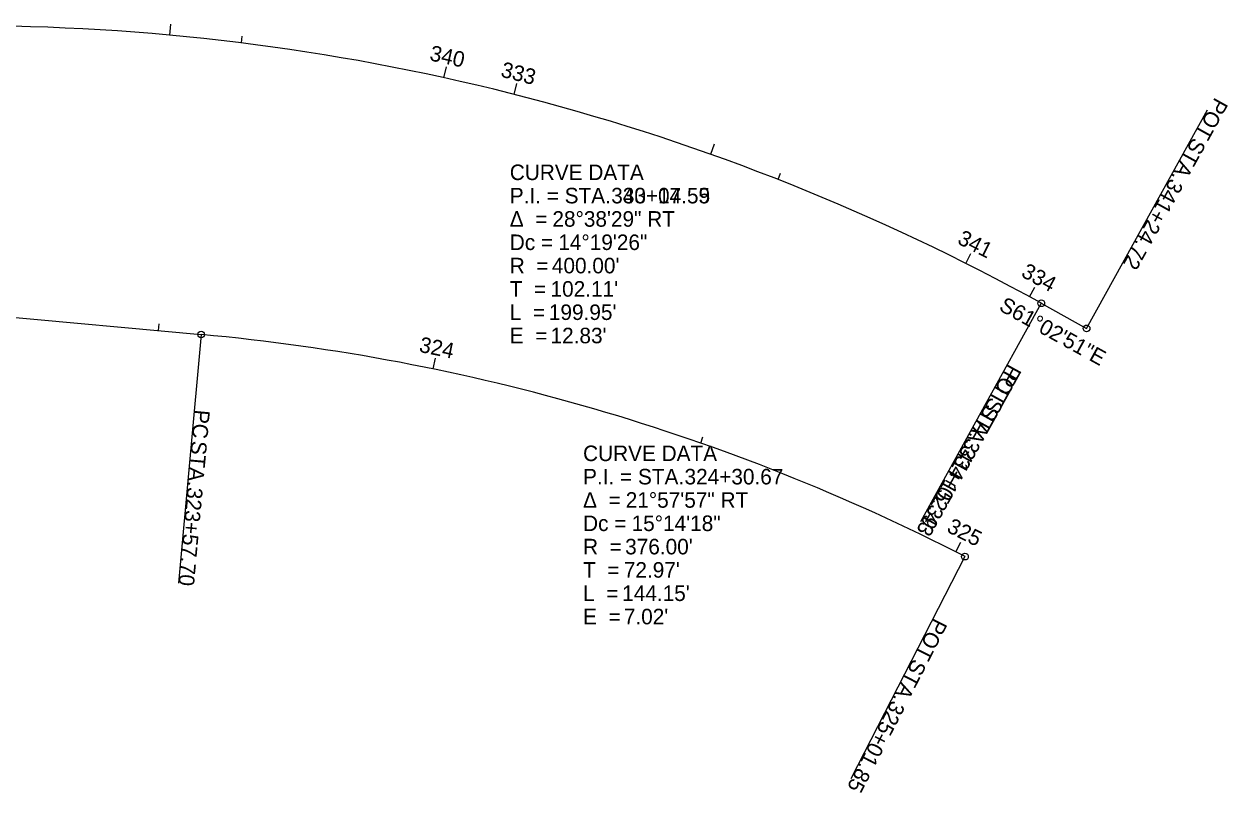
# Model space of a CAD drawing. Extents: x 145288 to 146365, y 332510 to 332983.
# Drawn here: x 146148.6 to 146365.4, y 332577.1 to 332715.6 of the extents above; entities that cross this region are included whole.
import ezdxf

# ---------------------------------------------------------------- set-up
doc = ezdxf.new("R2010")
doc.units = 0
for name, color, linetype in [('_CIVIL_CONSTRUCTION', 7, 'Continuous'), ('GE_P_Alignment_100_Curve_Data', 7, 'Continuous'), ('GE_P_Alignment_100_Distances', 7, 'Continuous'), ('PM_P_CL_Pass_Proh_Lt', 7, 'Continuous'), ('PM_P_Dotted_Line', 7, 'Continuous')]:
    doc.layers.add(name, color=color, linetype=linetype)

msp = doc.modelspace()

# ---------------------------------------------------------------- linework, layer by layer
at = {"layer": '_CIVIL_CONSTRUCTION'}
msp.add_line((146051.28, 332671.48), (146180.53, 332659.64), dxfattribs=at)
for centre, radius, start, end in [((146138.21, 332315.25), 400, 61.0474, 89.6887), ((146146.23, 332285.21), 376, 62.8002, 84.7661)]:
    msp.add_arc(centre, radius, start, end, dxfattribs=at)
at = {"layer": 'GE_P_Alignment_100_Curve_Data'}
for p, q in [((146331.84, 332665.26), (146310.06, 332625.89)), ((146180.53, 332659.64), (146176.42, 332614.83)), ((146318.09, 332619.63), (146297.52, 332579.61))]:
    msp.add_line(p, q, dxfattribs=at)
for centre in [(146331.84, 332665.26), (146180.53, 332659.64), (146318.09, 332619.63)]:
    msp.add_circle(centre, 0.6, dxfattribs=at)
at = {"layer": 'PM_P_CL_Pass_Proh_Lt'}
for p, q in [((146174.89, 332713.57), (146175.07, 332715.56)), ((146224.26, 332705.89), (146224.7, 332707.84)), ((146340, 332660.75), (146361.78, 332700.12)), ((146272.3, 332692.11), (146272.97, 332693.99)), ((146318.23, 332672.45), (146319.13, 332674.24)), ((146331.84, 332665.26), (146310.06, 332625.89)), ((146331.84, 332665.26), (146340, 332660.75))]:
    msp.add_line(p, q, dxfattribs=at)
for centre in [(146331.84, 332665.26), (146340, 332660.75)]:
    msp.add_circle(centre, 0.6, dxfattribs=at)
msp.add_arc((146138.21, 332315.25), 400, 61.0474, 89.6887, dxfattribs=at)
at = {"layer": 'PM_P_Dotted_Line'}
for p, q in [((146187.77, 332712.17), (146187.92, 332713.36)), ((146236.87, 332702.89), (146237.36, 332704.83)), ((146284.43, 332687.57), (146284.87, 332688.69)), ((146329.71, 332666.43), (146330.66, 332668.19)), ((146172.86, 332660.34), (146172.96, 332661.54)), ((146222.34, 332653.43), (146222.75, 332655.38)), ((146270.49, 332640.08), (146270.89, 332641.21)), ((146316.44, 332620.47), (146317.35, 332622.26))]:
    msp.add_line(p, q, dxfattribs=at)

# ---------------------------------------------------------------- texts
at = {"layer": 'GE_P_Alignment_100_Curve_Data'}
for s, rotation, p in [('POT', 241.0474, (146325.93, 332654.5)), ('PC', 264.7661, (146179.33, 332646.19)), (' STA. ', 241.0474, (146322.45, 332648.2)), (' STA. ', 264.7661, (146178.92, 332641.62)), ('334+02.43', 241.0474, (146317.87, 332639.93)), ('323+57.70', 264.7661, (146178.05, 332632.21)), ('POT', 242.8002, (146312.53, 332608.72)), (' STA. ', 242.8002, (146309.24, 332602.32)), ('325+01.85', 242.8002, (146304.92, 332593.91))]:
    msp.add_text(s, height=2.8, rotation=rotation, dxfattribs=at).set_placement(p)
at = {"layer": 'GE_P_Alignment_100_Distances'}
for s, p in [('CURVE DATA', (146236.11, 332687.46)), ('P.I. = STA. ', (146236.11, 332683.26)), ('333+04.59', (146254.38, 332683.26)), ('Δ  = ', (146236.11, 332679.06)), ('28°38\'29" RT', (146243.79, 332679.06)), ('Dc = ', (146236.11, 332674.86)), ('14°19\'26"', (146244.85, 332674.86)), ('R  = ', (146236.11, 332670.66)), ("400.00'", (146243.69, 332670.66)), ('T  = ', (146236.11, 332666.46)), ("102.11'", (146243.45, 332666.46)), ('L  = ', (146236.11, 332662.26)), ("199.95'", (146243.15, 332662.26)), ('E  = ', (146236.11, 332658.06)), ("12.83'", (146243.45, 332658.06)), ('CURVE DATA', (146249.31, 332636.84)), ('P.I. = STA. ', (146249.31, 332632.64)), ('324+30.67', (146267.58, 332632.64)), ('Δ  = ', (146249.31, 332628.44)), ('21°57\'57" RT', (146256.99, 332628.44)), ('Dc = ', (146249.31, 332624.24)), ('15°14\'18"', (146258.05, 332624.24)), ('R  = ', (146249.31, 332620.04)), ("376.00'", (146256.89, 332620.04)), ('T  = ', (146249.31, 332615.84)), ("72.97'", (146256.65, 332615.84)), ('L  = ', (146249.31, 332611.64)), ("144.15'", (146256.35, 332611.64)), ('E  = ', (146249.31, 332607.44)), ("7.02'", (146256.65, 332607.44))]:
    msp.add_text(s, height=2.8, dxfattribs=at).set_placement(p)
at = {"layer": 'PM_P_CL_Pass_Proh_Lt'}
for s, rotation, p in [('340', 347.5757, (146221.53, 332709.05)), ('POT', 241.0474, (146363.14, 332702.49)), (' STA. ', 241.0474, (146359.66, 332696.19)), ('341+24.72', 241.0474, (146355.08, 332687.92)), ('341', 333.2518, (146316.54, 332676.1)), ('S61°02\'51"E', 331.0474, (146324.03, 332664.1)), ('PT', 241.0474, (146325.28, 332653.32)), (' STA. ', 241.0474, (146323.15, 332649.46)), ('341+15.39', 241.0474, (146318.57, 332641.19))]:
    msp.add_text(s, height=2.8, rotation=rotation, dxfattribs=at).set_placement(p)
for s, p in [('CURVE DATA', (146236.11, 332687.46)), ('P.I. = STA. ', (146236.11, 332683.26)), ('340+17.55', (146254.38, 332683.26)), ('Δ  = ', (146236.11, 332679.06)), ('28°38\'29" RT', (146243.79, 332679.06)), ('Dc = ', (146236.11, 332674.86)), ('14°19\'26"', (146244.85, 332674.86)), ('R  = ', (146236.11, 332670.66)), ("400.00'", (146243.69, 332670.66)), ('T  = ', (146236.11, 332666.46)), ("102.11'", (146243.45, 332666.46)), ('L  = ', (146236.11, 332662.26)), ("199.95'", (146243.15, 332662.26)), ('E  = ', (146236.11, 332658.06)), ("12.83'", (146243.45, 332658.06))]:
    msp.add_text(s, height=2.8, dxfattribs=at).set_placement(p)
at = {"layer": 'PM_P_Dotted_Line'}
for s, rotation, p in [('333', 345.7199, (146234.32, 332706.12)), ('334', 331.396, (146328.03, 332670.19)), ('324', 348.3206, (146219.64, 332656.54)), ('325', 333.0824, (146314.63, 332624.2))]:
    msp.add_text(s, height=2.8, rotation=rotation, dxfattribs=at).set_placement(p)

doc.saveas('drawing.dxf')
